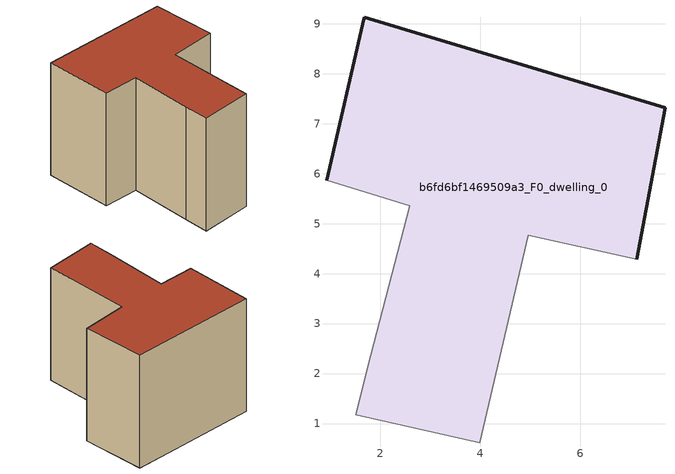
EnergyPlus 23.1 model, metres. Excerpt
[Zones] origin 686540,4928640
b6fd6bf1469509a3_F0_dwelling_0
 floor ground (EU_floor_Construction): 3.99,0.62 4.95,4.77 7.12,4.29 7.69,7.32 1.67,9.13 0.92,5.87 2.58,5.36 1.8,2.36 1.51,1.18 z0
 wall outside (EU_wall_Construction): 0.92,5.87 1.67,9.13 7.69,7.32 7.12,4.29 z0:6
 wall adiabatic (EU_wall_Construction): 7.12,4.29 4.95,4.77 3.99,0.62 1.51,1.18 1.8,2.36 2.58,5.36 0.92,5.87 z0:6
 roof outside (EU_roof_Construction): 7.69,7.32 7.12,4.29 4.95,4.77 3.99,0.62 1.51,1.18 1.8,2.36 2.58,5.36 0.92,5.87 1.67,9.13 z6
[Building]
EU S2 Campaign: North Axis=0; Terrain=City; Solar Distribution=FullExterior
[Site:Location]
Bologna: Latitude=44.5; Longitude=11.25; Time Zone=1; Elevation=37
[SizingPeriod:WeatherFileDays]
AnnualSizingPeriod: Begin Month=1; Begin Day of Month=1; End Month=12; End Day of Month=31; Day of Week for Start Day=Monday; Use Weather File Daylight Saving Period=No; Use Weather File Rain and Snow Indicators=No
[MATERIAL]
EU_InternalMass_Material: Roughness=MediumRough; Thickness=0.1; Conductivity=1; Density=1800; Specific Heat=900; Thermal Absorptance=0.9; Solar Absorptance=0.7; Visible Absorptance=0.7
[MATERIAL:NOMASS] Roughness=MediumRough; Thermal Absorptance=0.9; Solar Absorptance=0.7; Visible Absorptance=0.7
Name | Thermal Resistance
EU_wall_NoMass | 0.734017
EU_roof_NoMass | 0.658631
EU_floor_NoMass | 0.747526
[CONSTRUCTION]
EU_wall_Construction: EU_wall_NoMass
EU_roof_Construction: EU_roof_NoMass
EU_floor_Construction: EU_floor_NoMass
EU_InternalMass_Construction: EU_InternalMass_Material
[ZONE]
b6fd6bf1469509a3_F0_dwelling_0: Type=1; Multiplier=1; Ceiling Height=autocalculate; Volume=188.363; Floor Area=autocalculate; Part of Total Floor Area=Yes
[INTERNALMASS]
b6fd6bf1469509a3_F0_dwelling_0_EU_InternalMass: Construction=EU_InternalMass_Construction; Zone or ZoneList=b6fd6bf1469509a3_F0_dwelling_0; Surface Area=31.3942
[OTHEREQUIPMENT]
EU_Step8_InternalGain_b6fd6bf1469509a3_F0_dwelling_0_f000: Fuel Type=Electricity; Zone or ZoneList or Space or SpaceList=b6fd6bf1469509a3_F0_dwelling_0; Schedule=EU_Step8_GainSchedule_b6fd6bf1469509a3_F0_dwelling_0_f000; Design Level Calculation Method=Watts/Area; Power per Zone Floor Area=1; Fraction Latent=0; Fraction Radiant=0; Fraction Lost=0; Carbon Dioxide Generation Rate=0; EndUse Subcategory=EU_Step8_InternalGains
[ZONEVENTILATION:DESIGNFLOWRATE]
EU_ConstantAir_b6fd6bf1469509a3_F0_dwelling_0: Zone or ZoneList or Space or SpaceList=b6fd6bf1469509a3_F0_dwelling_0; Schedule=EU_AlwaysOn; Design Flow Rate Calculation Method=AirChanges/Hour; Air Changes per Hour=0.656562; Ventilation Type=Natural; Fan Pressure Rise=0; Fan Total Efficiency=1; Constant Term Coefficient=1; Temperature Term Coefficient=0; Velocity Term Coefficient=0; Velocity Squared Term Coefficient=0; Minimum Indoor Temperature=-100; Maximum Indoor Temperature=100; Delta Temperature=-100; Minimum Outdoor Temperature=-100; Maximum Outdoor Temperature=100; Maximum Wind Speed=40
[HVACTEMPLATE:THERMOSTAT]
EU_HeatOnly_b6fd6bf1469509a3_F0_dwelling_0: Constant Heating Setpoint=20; Constant Cooling Setpoint=50
[HVACTEMPLATE:ZONE:IDEALLOADSAIRSYSTEM]
b6fd6bf1469509a3_F0_dwelling_0: Template Thermostat=EU_HeatOnly_b6fd6bf1469509a3_F0_dwelling_0; System Availability Schedule=EU_AlwaysOn; Maximum Heating Supply Air Temperature=50; Minimum Cooling Supply Air Temperature=13; Maximum Heating Supply Air Humidity Ratio=0.0156; Minimum Cooling Supply Air Humidity Ratio=0.0077; Heating Limit=NoLimit; Cooling Limit=NoLimit; Heating Availability Schedule=EU_AlwaysOn; Cooling Availability Schedule=EU_CoolingOff; Dehumidification Control Type=ConstantSensibleHeatRatio; Cooling Sensible Heat Ratio=0.7; Dehumidification Setpoint=60; Humidification Control Type=None; Humidification Setpoint=30; Outdoor Air Method=None; Outdoor Air Flow Rate per Person=0.00944; Outdoor Air Flow Rate per Zone Floor Area=0; Outdoor Air Flow Rate per Zone=0; Demand Controlled Ventilation Type=None; Outdoor Air Economizer Type=NoEconomizer; Heat Recovery Type=None; Sensible Heat Recovery Effectiveness=0.7; Latent Heat Recovery Effectiveness=0.65
[SIZING:ZONE]
b6fd6bf1469509a3_F0_dwelling_0: Zone Cooling Design Supply Air Temperature Input Method=SupplyAirTemperature; Zone Cooling Design Supply Air Temperature=13; Zone Heating Design Supply Air Temperature Input Method=SupplyAirTemperature; Zone Heating Design Supply Air Temperature=50; Zone Cooling Design Supply Air Humidity Ratio=0.008; Zone Heating Design Supply Air Humidity Ratio=0.008; Cooling Design Air Flow Method=DesignDay; Cooling Design Air Flow Rate=0; Cooling Minimum Air Flow per Zone Floor Area=0.000762; Cooling Minimum Air Flow=0; Cooling Minimum Air Flow Fraction=0.2; Heating Design Air Flow Method=DesignDay; Heating Design Air Flow Rate=0; Heating Maximum Air Flow per Zone Floor Area=0.002032; Heating Maximum Air Flow=0.141576; Heating Maximum Air Flow Fraction=0.3; Account for Dedicated Outdoor Air System=No; Dedicated Outdoor Air System Control Strategy=NeutralSupplyAir; Dedicated Outdoor Air Low Setpoint Temperature for Design=autosize; Dedicated Outdoor Air High Setpoint Temperature for Design=autosize; Zone Load Sizing Method=Sensible Load Only No Latent Load; Zone Latent Cooling Design Supply Air Humidity Ratio Input Method=HumidityRatioDifference; Zone Cooling Design Supply Air Humidity Ratio Difference=0.005; Zone Latent Heating Design Supply Air Humidity Ratio Input Method=HumidityRatioDifference; Zone Humidification Design Supply Air Humidity Ratio Difference=0.005
[SCHEDULE:CONSTANT]
Name | Hourly Value
EU_AlwaysOn | 1
EU_CoolingOff | 0
[SCHEDULE:FILE]
EU_Step8_GainSchedule_b6fd6bf1469509a3_F0_dwelling_0_f000: File=../../schedules/b6fd6bf1469509a3/b6fd6bf1469509a3_F0_dwelling_0_f000_gain.csv; Column Number=1; Rows to Skip at Top=0; Number of Hours of Data=8760; Column Separator=Comma; Interpolate to Timestep=No; Minutes per Item=60; Adjust Schedule for Daylight Savings=Yes
